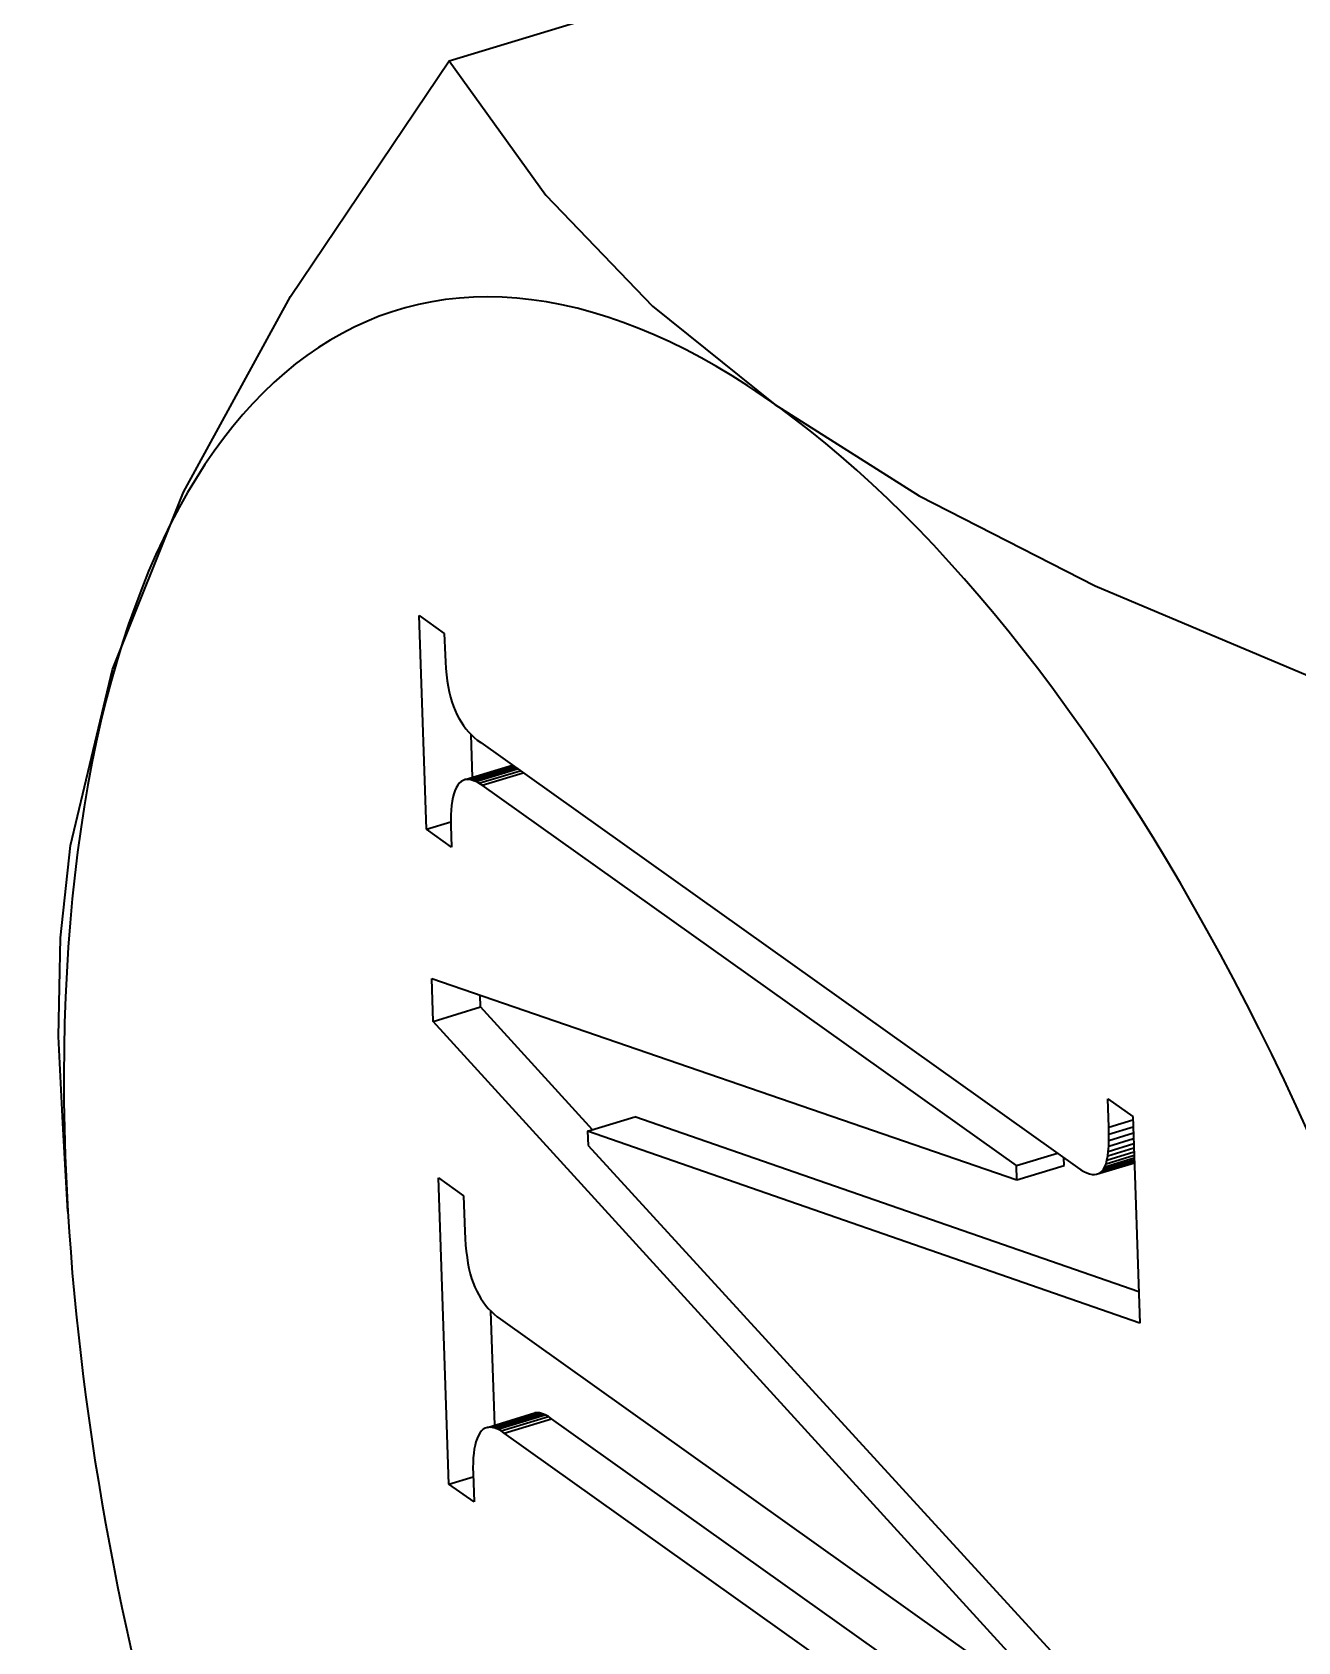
# Model space of a CAD drawing. Header units: millimetres. Extents: x 1333 to 129696, y -57210 to 105899.
# Drawn here: x 57135.083 to 57136.508, y 101253.2 to 101255.014 of the extents above; entities that cross this region are included whole.
import ezdxf

# ---------------------------------------------------------------- set-up
doc = ezdxf.new("R2010")
doc.units = ezdxf.units.MM
doc.header["$LTSCALE"] = 0.5

msp = doc.modelspace()

# ---------------------------------------------------------------- linework, layer by layer
at = {"color": 7, "lineweight": 35, "ltscale": 0.091725}
msp.add_line((57135.5524, 101254.9814), (57136.4297, 101255.2491), dxfattribs=at)
at = {"color": 7, "lineweight": 35, "ltscale": 0.024073}
msp.add_line((57135.5268, 101254.1157), (57135.5186, 101254.3563), dxfattribs=at)
at = {"color": 7, "lineweight": 35, "ltscale": 0.003462}
for p, q in [((57135.5186, 101254.3563), (57135.5468, 101254.3362)), ((57135.555, 101254.0956), (57135.5268, 101254.1157)), ((57136.2942, 101253.8119), (57136.3224, 101253.7919))]:
    msp.add_line(p, q, dxfattribs=at)
at = {"color": 7, "lineweight": 35, "ltscale": 0.002407}
for p, q in [((57135.5468, 101254.3362), (57135.5477, 101254.3122)), ((57135.5542, 101254.1197), (57135.555, 101254.0956))]:
    msp.add_line(p, q, dxfattribs=at)
at = {"color": 7, "lineweight": 35, "ltscale": 0.000785918}
msp.add_line((57135.5477, 101254.3122), (57135.548, 101254.3043), dxfattribs=at)
at = {"color": 7, "lineweight": 35, "ltscale": 0.000750796}
msp.add_line((57135.548, 101254.3043), (57135.5485, 101254.2968), dxfattribs=at)
at = {"color": 7, "lineweight": 35, "ltscale": 0.000719375}
for p, q in [((57135.5485, 101254.2968), (57135.5492, 101254.2897)), ((57135.5708, 101253.6472), (57135.5715, 101253.6401))]:
    msp.add_line(p, q, dxfattribs=at)
at = {"color": 7, "lineweight": 35, "ltscale": 0.000685129}
msp.add_line((57135.5492, 101254.2897), (57135.5501, 101254.2829), dxfattribs=at)
at = {"color": 7, "lineweight": 35, "ltscale": 0.000653734}
msp.add_line((57135.5501, 101254.2829), (57135.5511, 101254.2764), dxfattribs=at)
at = {"color": 7, "lineweight": 35, "ltscale": 0.000623935}
msp.add_line((57135.5511, 101254.2764), (57135.5524, 101254.2703), dxfattribs=at)
at = {"color": 7, "lineweight": 35, "ltscale": 0.000592879}
for p, q in [((57135.5524, 101254.2703), (57135.5538, 101254.2645)), ((57135.5746, 101253.6207), (57135.576, 101253.6149))]:
    msp.add_line(p, q, dxfattribs=at)
at = {"color": 7, "lineweight": 35, "ltscale": 0.000564454}
msp.add_line((57135.5538, 101254.2645), (57135.5553, 101254.2591), dxfattribs=at)
at = {"color": 7, "lineweight": 35, "ltscale": 0.000534641}
msp.add_line((57135.5553, 101254.2591), (57135.5571, 101254.254), dxfattribs=at)
at = {"color": 7, "lineweight": 35, "ltscale": 0.000508752}
for p, q in [((57135.5571, 101254.254), (57135.5589, 101254.2493)), ((57135.5793, 101253.6044), (57135.5812, 101253.5997))]:
    msp.add_line(p, q, dxfattribs=at)
at = {"color": 7, "lineweight": 35, "ltscale": 0.000491513}
msp.add_line((57135.5589, 101254.2493), (57135.561, 101254.2449), dxfattribs=at)
at = {"color": 7, "lineweight": 35, "ltscale": 0.000483258}
msp.add_line((57135.561, 101254.2449), (57135.5633, 101254.2406), dxfattribs=at)
at = {"color": 7, "lineweight": 35, "ltscale": 0.00047496}
for p, q in [((57135.5633, 101254.2406), (57135.5657, 101254.2365)), ((57135.5856, 101253.591), (57135.588, 101253.5869))]:
    msp.add_line(p, q, dxfattribs=at)
at = {"color": 7, "lineweight": 35, "ltscale": 0.000469971}
for p, q in [((57135.5657, 101254.2365), (57135.5683, 101254.2326)), ((57135.588, 101253.5869), (57135.5906, 101253.583))]:
    msp.add_line(p, q, dxfattribs=at)
at = {"color": 7, "lineweight": 35, "ltscale": 0.000464485}
for p, q in [((57135.5683, 101254.2326), (57135.5712, 101254.2289)), ((57135.5906, 101253.583), (57135.5934, 101253.5793))]:
    msp.add_line(p, q, dxfattribs=at)
at = {"color": 7, "lineweight": 35, "ltscale": 0.000458336}
msp.add_line((57135.5712, 101254.2289), (57135.5741, 101254.2254), dxfattribs=at)
at = {"color": 7, "lineweight": 35, "ltscale": 0.000459212}
msp.add_line((57135.5741, 101254.2254), (57135.5773, 101254.2221), dxfattribs=at)
at = {"color": 7, "lineweight": 35, "ltscale": 0.004832}
msp.add_line((57135.5787, 101254.174), (57135.577, 101254.2223), dxfattribs=at)
at = {"color": 7, "lineweight": 35, "ltscale": 0.000455976}
msp.add_line((57135.5773, 101254.2221), (57135.5806, 101254.2189), dxfattribs=at)
at = {"color": 7, "lineweight": 35, "ltscale": 0.000456302}
for p, q in [((57135.5806, 101254.2189), (57135.584, 101254.216)), ((57135.6028, 101253.5693), (57135.6063, 101253.5664))]:
    msp.add_line(p, q, dxfattribs=at)
at = {"color": 7, "lineweight": 35, "ltscale": 0.000464023}
msp.add_line((57135.584, 101254.216), (57135.5878, 101254.2132), dxfattribs=at)
at = {"color": 7, "lineweight": 35, "ltscale": 0.082538}
for p, q in [((57135.5878, 101254.2132), (57136.2601, 101253.7345)), ((57136.34, 101252.9728), (57135.6677, 101253.4515))]:
    msp.add_line(p, q, dxfattribs=at)
at = {"color": 7, "lineweight": 35, "ltscale": 0.000262346}
for p, q in [((57135.568, 101254.1707), (57135.5657, 101254.1694)), ((57135.593, 101253.4409), (57135.5907, 101253.4396))]:
    msp.add_line(p, q, dxfattribs=at)
at = {"color": 7, "lineweight": 35, "ltscale": 0.000256711}
msp.add_line((57135.5704, 101254.1715), (57135.568, 101254.1707), dxfattribs=at)
at = {"color": 7, "lineweight": 35, "ltscale": 0.005571}
for p, q in [((57135.5704, 101254.1715), (57135.6237, 101254.1878)), ((57135.7082, 101253.7753), (57135.7615, 101253.7915)), ((57135.5954, 101253.4417), (57135.6487, 101253.458)), ((57135.6009, 101253.4417), (57135.6542, 101253.458)), ((57135.604, 101253.4409), (57135.6573, 101253.4571)), ((57135.6107, 101253.4377), (57135.664, 101253.4539)), ((57135.6144, 101253.4353), (57135.6677, 101253.4515))]:
    msp.add_line(p, q, dxfattribs=at)
at = {"color": 7, "lineweight": 35, "ltscale": 0.000269879}
msp.add_line((57135.5731, 101254.1718), (57135.5704, 101254.1715), dxfattribs=at)
at = {"color": 7, "lineweight": 35, "ltscale": 0.005328}
msp.add_line((57135.5731, 101254.1718), (57135.6241, 101254.1873), dxfattribs=at)
at = {"color": 7, "lineweight": 35, "ltscale": 0.000288177}
msp.add_line((57135.576, 101254.1715), (57135.5731, 101254.1718), dxfattribs=at)
at = {"color": 7, "lineweight": 35, "ltscale": 0.005144}
msp.add_line((57135.576, 101254.1715), (57135.6252, 101254.1865), dxfattribs=at)
at = {"color": 7, "lineweight": 35, "ltscale": 0.000315709}
msp.add_line((57135.579, 101254.1707), (57135.576, 101254.1715), dxfattribs=at)
at = {"color": 7, "lineweight": 35, "ltscale": 0.005003}
msp.add_line((57135.579, 101254.1707), (57135.6269, 101254.1853), dxfattribs=at)
at = {"color": 7, "lineweight": 35, "ltscale": 0.000349956}
msp.add_line((57135.5823, 101254.1694), (57135.579, 101254.1707), dxfattribs=at)
at = {"color": 7, "lineweight": 35, "ltscale": 0.004907}
msp.add_line((57135.5823, 101254.1694), (57135.6292, 101254.1837), dxfattribs=at)
at = {"color": 7, "lineweight": 35, "ltscale": 0.004844}
msp.add_line((57135.5857, 101254.1675), (57135.6321, 101254.1816), dxfattribs=at)
at = {"color": 7, "lineweight": 35, "ltscale": 0.004824}
msp.add_line((57135.5894, 101254.1651), (57135.6355, 101254.1792), dxfattribs=at)
at = {"color": 7, "lineweight": 35, "ltscale": 0.000411549}
msp.add_line((57135.5575, 101254.1554), (57135.5564, 101254.1514), dxfattribs=at)
at = {"color": 7, "lineweight": 35, "ltscale": 0.000382238}
msp.add_line((57135.5588, 101254.159), (57135.5575, 101254.1554), dxfattribs=at)
at = {"color": 7, "lineweight": 35, "ltscale": 0.000355802}
msp.add_line((57135.5602, 101254.1623), (57135.5588, 101254.159), dxfattribs=at)
at = {"color": 7, "lineweight": 35, "ltscale": 0.000329509}
msp.add_line((57135.5619, 101254.1651), (57135.5602, 101254.1623), dxfattribs=at)
at = {"color": 7, "lineweight": 35, "ltscale": 0.000301526}
msp.add_line((57135.5637, 101254.1675), (57135.5619, 101254.1651), dxfattribs=at)
at = {"color": 7, "lineweight": 35, "ltscale": 0.000275306}
msp.add_line((57135.5657, 101254.1694), (57135.5637, 101254.1675), dxfattribs=at)
at = {"color": 7, "lineweight": 35, "ltscale": 0.000395297}
for p, q in [((57135.5857, 101254.1675), (57135.5823, 101254.1694)), ((57135.664, 101253.4539), (57135.6605, 101253.4558))]:
    msp.add_line(p, q, dxfattribs=at)
at = {"color": 7, "lineweight": 35, "ltscale": 0.000438445}
msp.add_line((57135.5894, 101254.1651), (57135.5857, 101254.1675), dxfattribs=at)
at = {"color": 7, "lineweight": 35, "ltscale": 0.073878}
msp.add_line((57136.1912, 101253.7366), (57135.5894, 101254.1651), dxfattribs=at)
at = {"color": 7, "lineweight": 35, "ltscale": 0.000550163}
msp.add_line((57135.5545, 101254.1372), (57135.5542, 101254.1318), dxfattribs=at)
at = {"color": 7, "lineweight": 35, "ltscale": 0.000512192}
msp.add_line((57135.5549, 101254.1423), (57135.5545, 101254.1372), dxfattribs=at)
at = {"color": 7, "lineweight": 35, "ltscale": 0.000477763}
msp.add_line((57135.5556, 101254.1471), (57135.5549, 101254.1423), dxfattribs=at)
at = {"color": 7, "lineweight": 35, "ltscale": 0.00044394}
msp.add_line((57135.5564, 101254.1514), (57135.5556, 101254.1471), dxfattribs=at)
at = {"color": 7, "lineweight": 35, "ltscale": 0.002853}
msp.add_line((57135.5268, 101254.1157), (57135.5541, 101254.124), dxfattribs=at)
at = {"color": 7, "lineweight": 35, "ltscale": 0.000584443}
msp.add_line((57135.5542, 101254.1318), (57135.5541, 101254.1259), dxfattribs=at)
at = {"color": 7, "lineweight": 35, "ltscale": 0.000623441}
for p, q in [((57135.5541, 101254.1259), (57135.5542, 101254.1197)), ((57135.5791, 101253.3961), (57135.5793, 101253.3899))]:
    msp.add_line(p, q, dxfattribs=at)
at = {"color": 7, "lineweight": 35, "ltscale": 0.004815}
msp.add_line((57135.5343, 101253.8992), (57135.5326, 101253.9473), dxfattribs=at)
at = {"color": 7, "lineweight": 35, "ltscale": 0.069704}
msp.add_line((57135.5326, 101253.9473), (57136.1918, 101253.7205), dxfattribs=at)
at = {"color": 7, "lineweight": 35, "ltscale": 0.001316}
msp.add_line((57135.5875, 101253.9154), (57135.5871, 101253.9286), dxfattribs=at)
at = {"color": 7, "lineweight": 35, "ltscale": 0.005565}
for p, q in [((57135.5343, 101253.8992), (57135.5875, 101253.9154)), ((57135.5981, 101253.442), (57135.6514, 101253.4582)), ((57135.6073, 101253.4396), (57135.6605, 101253.4558))]:
    msp.add_line(p, q, dxfattribs=at)
at = {"color": 7, "lineweight": 35, "ltscale": 0.102583}
msp.add_line((57136.2254, 101253.1411), (57135.5343, 101253.8992), dxfattribs=at)
at = {"color": 7, "lineweight": 35, "ltscale": 0.018734}
msp.add_line((57135.7137, 101253.777), (57135.5875, 101253.9154), dxfattribs=at)
at = {"color": 7, "lineweight": 35, "ltscale": 0.009777}
msp.add_line((57135.117, 101253.7845), (57135.1121, 101253.8822), dxfattribs=at)
at = {"color": 7, "lineweight": 35, "ltscale": 0.003209}
for p, q in [((57136.2953, 101253.7799), (57136.2942, 101253.8119)), ((57135.5793, 101253.3899), (57135.5804, 101253.3578))]:
    msp.add_line(p, q, dxfattribs=at)
at = {"color": 7, "lineweight": 35, "ltscale": 0.060087}
msp.add_line((57136.3291, 101253.5945), (57135.7615, 101253.7915), dxfattribs=at)
at = {"color": 7, "lineweight": 35, "ltscale": 0.023271}
msp.add_line((57136.3224, 101253.7919), (57136.3303, 101253.5593), dxfattribs=at)
at = {"color": 7, "lineweight": 35, "ltscale": 0.009957}
msp.add_line((57135.1229, 101253.6851), (57135.117, 101253.7845), dxfattribs=at)
at = {"color": 7, "lineweight": 35, "ltscale": 0.065851}
msp.add_line((57136.3303, 101253.5593), (57135.7082, 101253.7753), dxfattribs=at)
at = {"color": 7, "lineweight": 35, "ltscale": 0.001604}
for p, q in [((57135.7082, 101253.7753), (57135.7088, 101253.7593)), ((57136.1918, 101253.7205), (57136.1912, 101253.7366))]:
    msp.add_line(p, q, dxfattribs=at)
at = {"color": 7, "lineweight": 35, "ltscale": 0.002846}
msp.add_line((57136.2953, 101253.7799), (57136.3225, 101253.7882), dxfattribs=at)
at = {"color": 7, "lineweight": 35, "ltscale": 0.000771428}
msp.add_line((57136.2954, 101253.7722), (57136.2953, 101253.7799), dxfattribs=at)
at = {"color": 7, "lineweight": 35, "ltscale": 0.002859}
msp.add_line((57136.2954, 101253.7722), (57136.3227, 101253.7805), dxfattribs=at)
at = {"color": 7, "lineweight": 35, "ltscale": 0.002885}
msp.add_line((57136.2954, 101253.7651), (57136.323, 101253.7735), dxfattribs=at)
at = {"color": 7, "lineweight": 35, "ltscale": 0.000708771}
msp.add_line((57136.2954, 101253.7651), (57136.2954, 101253.7722), dxfattribs=at)
at = {"color": 7, "lineweight": 35, "ltscale": 0.094547}
msp.add_line((57135.7088, 101253.7593), (57136.3474, 101253.0621), dxfattribs=at)
at = {"color": 7, "lineweight": 35, "ltscale": 0.003088}
msp.add_line((57136.2941, 101253.7475), (57136.3236, 101253.7565), dxfattribs=at)
at = {"color": 7, "lineweight": 35, "ltscale": 0.002999}
msp.add_line((57136.2947, 101253.7527), (57136.3234, 101253.7615), dxfattribs=at)
at = {"color": 7, "lineweight": 35, "ltscale": 0.000588254}
msp.add_line((57136.2947, 101253.7527), (57136.2952, 101253.7586), dxfattribs=at)
at = {"color": 7, "lineweight": 35, "ltscale": 0.002935}
msp.add_line((57136.2952, 101253.7586), (57136.3232, 101253.7671), dxfattribs=at)
at = {"color": 7, "lineweight": 35, "ltscale": 0.000648958}
msp.add_line((57136.2952, 101253.7586), (57136.2954, 101253.7651), dxfattribs=at)
at = {"color": 7, "lineweight": 35, "ltscale": 0.00483}
msp.add_line((57136.1912, 101253.7366), (57136.2374, 101253.7506), dxfattribs=at)
at = {"color": 7, "lineweight": 35, "ltscale": 0.00557}
msp.add_line((57136.1918, 101253.7205), (57136.245, 101253.7368), dxfattribs=at)
at = {"color": 7, "lineweight": 35, "ltscale": 0.000864186}
msp.add_line((57136.245, 101253.7368), (57136.2447, 101253.7454), dxfattribs=at)
at = {"color": 7, "lineweight": 35, "ltscale": 0.004454}
msp.add_line((57136.2815, 101253.7269), (57136.3241, 101253.7399), dxfattribs=at)
at = {"color": 7, "lineweight": 35, "ltscale": 0.004218}
msp.add_line((57136.2838, 101253.7276), (57136.3241, 101253.7399), dxfattribs=at)
at = {"color": 7, "lineweight": 35, "ltscale": 0.004001}
msp.add_line((57136.2859, 101253.7288), (57136.3241, 101253.7404), dxfattribs=at)
at = {"color": 7, "lineweight": 35, "ltscale": 0.003797}
msp.add_line((57136.2878, 101253.7304), (57136.3241, 101253.7415), dxfattribs=at)
at = {"color": 7, "lineweight": 35, "ltscale": 0.003618}
msp.add_line((57136.2894, 101253.7326), (57136.324, 101253.7432), dxfattribs=at)
at = {"color": 7, "lineweight": 35, "ltscale": 0.00031465}
msp.add_line((57136.2894, 101253.7326), (57136.2909, 101253.7354), dxfattribs=at)
at = {"color": 7, "lineweight": 35, "ltscale": 0.003458}
msp.add_line((57136.2909, 101253.7354), (57136.324, 101253.7455), dxfattribs=at)
at = {"color": 7, "lineweight": 35, "ltscale": 0.000365039}
msp.add_line((57136.2909, 101253.7354), (57136.2922, 101253.7388), dxfattribs=at)
at = {"color": 7, "lineweight": 35, "ltscale": 0.003312}
msp.add_line((57136.2922, 101253.7388), (57136.3238, 101253.7485), dxfattribs=at)
at = {"color": 7, "lineweight": 35, "ltscale": 0.000414503}
msp.add_line((57136.2922, 101253.7388), (57136.2932, 101253.7428), dxfattribs=at)
at = {"color": 7, "lineweight": 35, "ltscale": 0.003191}
msp.add_line((57136.2932, 101253.7428), (57136.3237, 101253.7521), dxfattribs=at)
at = {"color": 7, "lineweight": 35, "ltscale": 0.000472422}
msp.add_line((57136.2932, 101253.7428), (57136.2941, 101253.7475), dxfattribs=at)
at = {"color": 7, "lineweight": 35, "ltscale": 0.000529179}
msp.add_line((57136.2941, 101253.7475), (57136.2947, 101253.7527), dxfattribs=at)
at = {"color": 7, "lineweight": 35, "ltscale": 0.034505}
msp.add_line((57135.5521, 101253.3779), (57135.5403, 101253.7227), dxfattribs=at)
at = {"color": 7, "lineweight": 35, "ltscale": 0.003463}
msp.add_line((57135.5403, 101253.7227), (57135.5685, 101253.7026), dxfattribs=at)
at = {"color": 7, "lineweight": 35, "ltscale": 0.000440979}
msp.add_line((57136.2601, 101253.7345), (57136.2638, 101253.732), dxfattribs=at)
at = {"color": 7, "lineweight": 35, "ltscale": 0.000401237}
msp.add_line((57136.2638, 101253.732), (57136.2673, 101253.73), dxfattribs=at)
at = {"color": 7, "lineweight": 35, "ltscale": 0.000357994}
msp.add_line((57136.2673, 101253.73), (57136.2705, 101253.7285), dxfattribs=at)
at = {"color": 7, "lineweight": 35, "ltscale": 0.000324349}
msp.add_line((57136.2705, 101253.7285), (57136.2735, 101253.7274), dxfattribs=at)
at = {"color": 7, "lineweight": 35, "ltscale": 0.000293771}
msp.add_line((57136.2735, 101253.7274), (57136.2764, 101253.7268), dxfattribs=at)
at = {"color": 7, "lineweight": 35, "ltscale": 0.000269127}
msp.add_line((57136.2764, 101253.7268), (57136.2791, 101253.7266), dxfattribs=at)
at = {"color": 7, "lineweight": 35, "ltscale": 0.000245767}
msp.add_line((57136.2791, 101253.7266), (57136.2815, 101253.7269), dxfattribs=at)
at = {"color": 7, "lineweight": 35, "ltscale": 0.000237176}
msp.add_line((57136.2815, 101253.7269), (57136.2838, 101253.7276), dxfattribs=at)
at = {"color": 7, "lineweight": 35, "ltscale": 0.000239227}
msp.add_line((57136.2838, 101253.7276), (57136.2859, 101253.7288), dxfattribs=at)
at = {"color": 7, "lineweight": 35, "ltscale": 0.000250413}
msp.add_line((57136.2859, 101253.7288), (57136.2878, 101253.7304), dxfattribs=at)
at = {"color": 7, "lineweight": 35, "ltscale": 0.000273439}
msp.add_line((57136.2878, 101253.7304), (57136.2894, 101253.7326), dxfattribs=at)
at = {"color": 7, "lineweight": 35, "ltscale": 0.004011}
msp.add_line((57135.5685, 101253.7026), (57135.5699, 101253.6626), dxfattribs=at)
at = {"color": 7, "lineweight": 35, "ltscale": 0.000785658}
msp.add_line((57135.5699, 101253.6626), (57135.5702, 101253.6547), dxfattribs=at)
at = {"color": 7, "lineweight": 35, "ltscale": 0.000751218}
msp.add_line((57135.5702, 101253.6547), (57135.5708, 101253.6472), dxfattribs=at)
at = {"color": 7, "lineweight": 35, "ltscale": 0.000685886}
msp.add_line((57135.5715, 101253.6401), (57135.5724, 101253.6332), dxfattribs=at)
at = {"color": 7, "lineweight": 35, "ltscale": 0.000654487}
msp.add_line((57135.5724, 101253.6332), (57135.5734, 101253.6268), dxfattribs=at)
at = {"color": 7, "lineweight": 35, "ltscale": 0.000622439}
msp.add_line((57135.5734, 101253.6268), (57135.5746, 101253.6207), dxfattribs=at)
at = {"color": 7, "lineweight": 35, "ltscale": 0.000562768}
msp.add_line((57135.576, 101253.6149), (57135.5776, 101253.6095), dxfattribs=at)
at = {"color": 7, "lineweight": 35, "ltscale": 0.000536624}
msp.add_line((57135.5776, 101253.6095), (57135.5793, 101253.6044), dxfattribs=at)
at = {"color": 7, "lineweight": 35, "ltscale": 0.000492205}
msp.add_line((57135.5812, 101253.5997), (57135.5833, 101253.5953), dxfattribs=at)
at = {"color": 7, "lineweight": 35, "ltscale": 0.000482584}
msp.add_line((57135.5833, 101253.5953), (57135.5856, 101253.591), dxfattribs=at)
at = {"color": 7, "lineweight": 35, "ltscale": 0.000457749}
msp.add_line((57135.5934, 101253.5793), (57135.5964, 101253.5758), dxfattribs=at)
at = {"color": 7, "lineweight": 35, "ltscale": 0.000460868}
msp.add_line((57135.5964, 101253.5758), (57135.5995, 101253.5725), dxfattribs=at)
at = {"color": 7, "lineweight": 35, "ltscale": 0.012856}
msp.add_line((57135.6037, 101253.4442), (57135.5993, 101253.5727), dxfattribs=at)
at = {"color": 7, "lineweight": 35, "ltscale": 0.000454922}
msp.add_line((57135.5995, 101253.5725), (57135.6028, 101253.5693), dxfattribs=at)
at = {"color": 7, "lineweight": 35, "ltscale": 0.000460063}
msp.add_line((57135.6063, 101253.5664), (57135.61, 101253.5636), dxfattribs=at)
at = {"color": 7, "lineweight": 35, "ltscale": 0.075614}
msp.add_line((57135.61, 101253.5636), (57136.2259, 101253.125), dxfattribs=at)
at = {"color": 7, "lineweight": 35, "ltscale": 0.00026373}
msp.add_line((57135.6514, 101253.4582), (57135.6487, 101253.458), dxfattribs=at)
at = {"color": 7, "lineweight": 35, "ltscale": 0.000288036}
msp.add_line((57135.6542, 101253.458), (57135.6514, 101253.4582), dxfattribs=at)
at = {"color": 7, "lineweight": 35, "ltscale": 0.000315906}
for p, q in [((57135.6573, 101253.4571), (57135.6542, 101253.458)), ((57135.604, 101253.4409), (57135.6009, 101253.4417))]:
    msp.add_line(p, q, dxfattribs=at)
at = {"color": 7, "lineweight": 35, "ltscale": 0.000350248}
msp.add_line((57135.6605, 101253.4558), (57135.6573, 101253.4571), dxfattribs=at)
at = {"color": 7, "lineweight": 35, "ltscale": 0.000437608}
for p, q in [((57135.6677, 101253.4515), (57135.664, 101253.4539)), ((57135.6144, 101253.4353), (57135.6107, 101253.4377))]:
    msp.add_line(p, q, dxfattribs=at)
at = {"color": 7, "lineweight": 35, "ltscale": 0.000382957}
msp.add_line((57135.5838, 101253.4292), (57135.5825, 101253.4256), dxfattribs=at)
at = {"color": 7, "lineweight": 35, "ltscale": 0.000352633}
msp.add_line((57135.5852, 101253.4325), (57135.5838, 101253.4292), dxfattribs=at)
at = {"color": 7, "lineweight": 35, "ltscale": 0.000328848}
msp.add_line((57135.5868, 101253.4353), (57135.5852, 101253.4325), dxfattribs=at)
at = {"color": 7, "lineweight": 35, "ltscale": 0.00030647}
msp.add_line((57135.5887, 101253.4377), (57135.5868, 101253.4353), dxfattribs=at)
at = {"color": 7, "lineweight": 35, "ltscale": 0.000274268}
msp.add_line((57135.5907, 101253.4396), (57135.5887, 101253.4377), dxfattribs=at)
at = {"color": 7, "lineweight": 35, "ltscale": 0.000256948}
msp.add_line((57135.5954, 101253.4417), (57135.593, 101253.4409), dxfattribs=at)
at = {"color": 7, "lineweight": 35, "ltscale": 0.000269805}
msp.add_line((57135.5981, 101253.442), (57135.5954, 101253.4417), dxfattribs=at)
at = {"color": 7, "lineweight": 35, "ltscale": 0.000281957}
msp.add_line((57135.6009, 101253.4417), (57135.5981, 101253.442), dxfattribs=at)
at = {"color": 7, "lineweight": 35, "ltscale": 0.000355606}
msp.add_line((57135.6073, 101253.4396), (57135.604, 101253.4409), dxfattribs=at)
at = {"color": 7, "lineweight": 35, "ltscale": 0.000390304}
msp.add_line((57135.6107, 101253.4377), (57135.6073, 101253.4396), dxfattribs=at)
at = {"color": 7, "lineweight": 35, "ltscale": 0.082543}
msp.add_line((57136.2868, 101252.9565), (57135.6144, 101253.4353), dxfattribs=at)
at = {"color": 7, "lineweight": 35, "ltscale": 0.000512737}
msp.add_line((57135.5799, 101253.4125), (57135.5795, 101253.4074), dxfattribs=at)
at = {"color": 7, "lineweight": 35, "ltscale": 0.000478519}
msp.add_line((57135.5806, 101253.4173), (57135.5799, 101253.4125), dxfattribs=at)
at = {"color": 7, "lineweight": 35, "ltscale": 0.000443191}
msp.add_line((57135.5815, 101253.4216), (57135.5806, 101253.4173), dxfattribs=at)
at = {"color": 7, "lineweight": 35, "ltscale": 0.000412287}
msp.add_line((57135.5825, 101253.4256), (57135.5815, 101253.4216), dxfattribs=at)
at = {"color": 7, "lineweight": 35, "ltscale": 0.000585969}
msp.add_line((57135.5792, 101253.402), (57135.5791, 101253.3961), dxfattribs=at)
at = {"color": 7, "lineweight": 35, "ltscale": 0.000547572}
msp.add_line((57135.5795, 101253.4074), (57135.5792, 101253.402), dxfattribs=at)
at = {"color": 7, "lineweight": 35, "ltscale": 0.002852}
msp.add_line((57135.5521, 101253.3779), (57135.5794, 101253.3862), dxfattribs=at)
at = {"color": 7, "lineweight": 35, "ltscale": 0.003467}
msp.add_line((57135.5804, 101253.3578), (57135.5521, 101253.3779), dxfattribs=at)
at = {"color": 7, "lineweight": 35}
for points in [[(57135.1121, 101253.8822), (57135.1145, 101253.9933), (57135.1259, 101254.0973), (57135.173, 101254.2955), (57135.2532, 101254.4955), (57135.3736, 101254.7159), (57135.5524, 101254.9814)], [(57135.5524, 101254.9814), (57135.6613, 101254.8301), (57135.7815, 101254.7049), (57135.9191, 101254.5943)], [(57135.9191, 101254.5943), (57136.0816, 101254.4912), (57136.2798, 101254.3897), (57136.5337, 101254.2827)]]:
    msp.add_lwpolyline(points, dxfattribs=at)
for start_param, end_param in [(5.200844, 10.507301), (4.224116, 5.200844)]:
    msp.add_ellipse((57135.9687, 101253.1462), major_axis=(0.4742, -1.5543), ratio=0.454179, start_param=start_param, end_param=end_param, dxfattribs=at)

doc.saveas('drawing.dxf')
